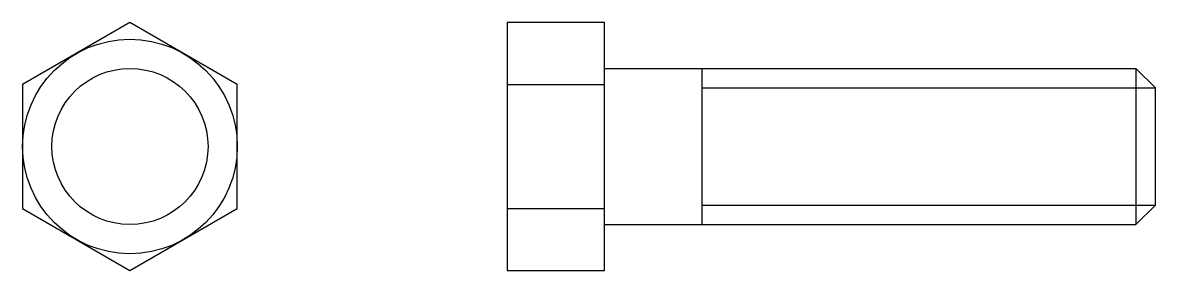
# Model space of a CAD drawing. Header units: metres. Extents: x 2798 to 2914, y 385 to 410.
import ezdxf

# ---------------------------------------------------------------- set-up
doc = ezdxf.new("R2010")
doc.units = ezdxf.units.M
doc.layers.add('细实线', color=2, linetype='Continuous')

msp = doc.modelspace()

# ---------------------------------------------------------------- linework, layer by layer
for p, q in [((2847.51, 410.37), (2847.51, 384.97)), ((2857.51, 410.37), (2847.51, 410.37)), ((2857.51, 384.97), (2857.51, 410.37)), ((2857.51, 405.67), (2911.96, 405.67)), ((2867.48, 405.67), (2867.48, 389.67)), ((2911.96, 405.67), (2913.96, 403.67)), ((2911.96, 405.67), (2911.96, 389.67)), ((2847.51, 404.02), (2857.51, 404.02)), ((2913.96, 391.67), (2913.96, 403.67)), ((2847.51, 391.32), (2857.51, 391.32)), ((2911.96, 389.67), (2913.96, 391.67)), ((2857.51, 389.67), (2911.96, 389.67)), ((2847.51, 384.97), (2857.51, 384.97))]:
    msp.add_line(p, q)
msp.add_lwpolyline([(2808.86, 410.37), (2797.86, 404.02), (2797.86, 391.32), (2808.86, 384.97), (2819.86, 391.32), (2819.86, 404.02)], close=True)
for radius in [11, 8]:
    msp.add_circle((2808.86, 397.67), radius)
at = {"layer": '细实线'}
for p, q in [((2867.48, 403.67), (2913.96, 403.67)), ((2867.48, 391.67), (2913.96, 391.67))]:
    msp.add_line(p, q, dxfattribs=at)

doc.saveas('drawing.dxf')
